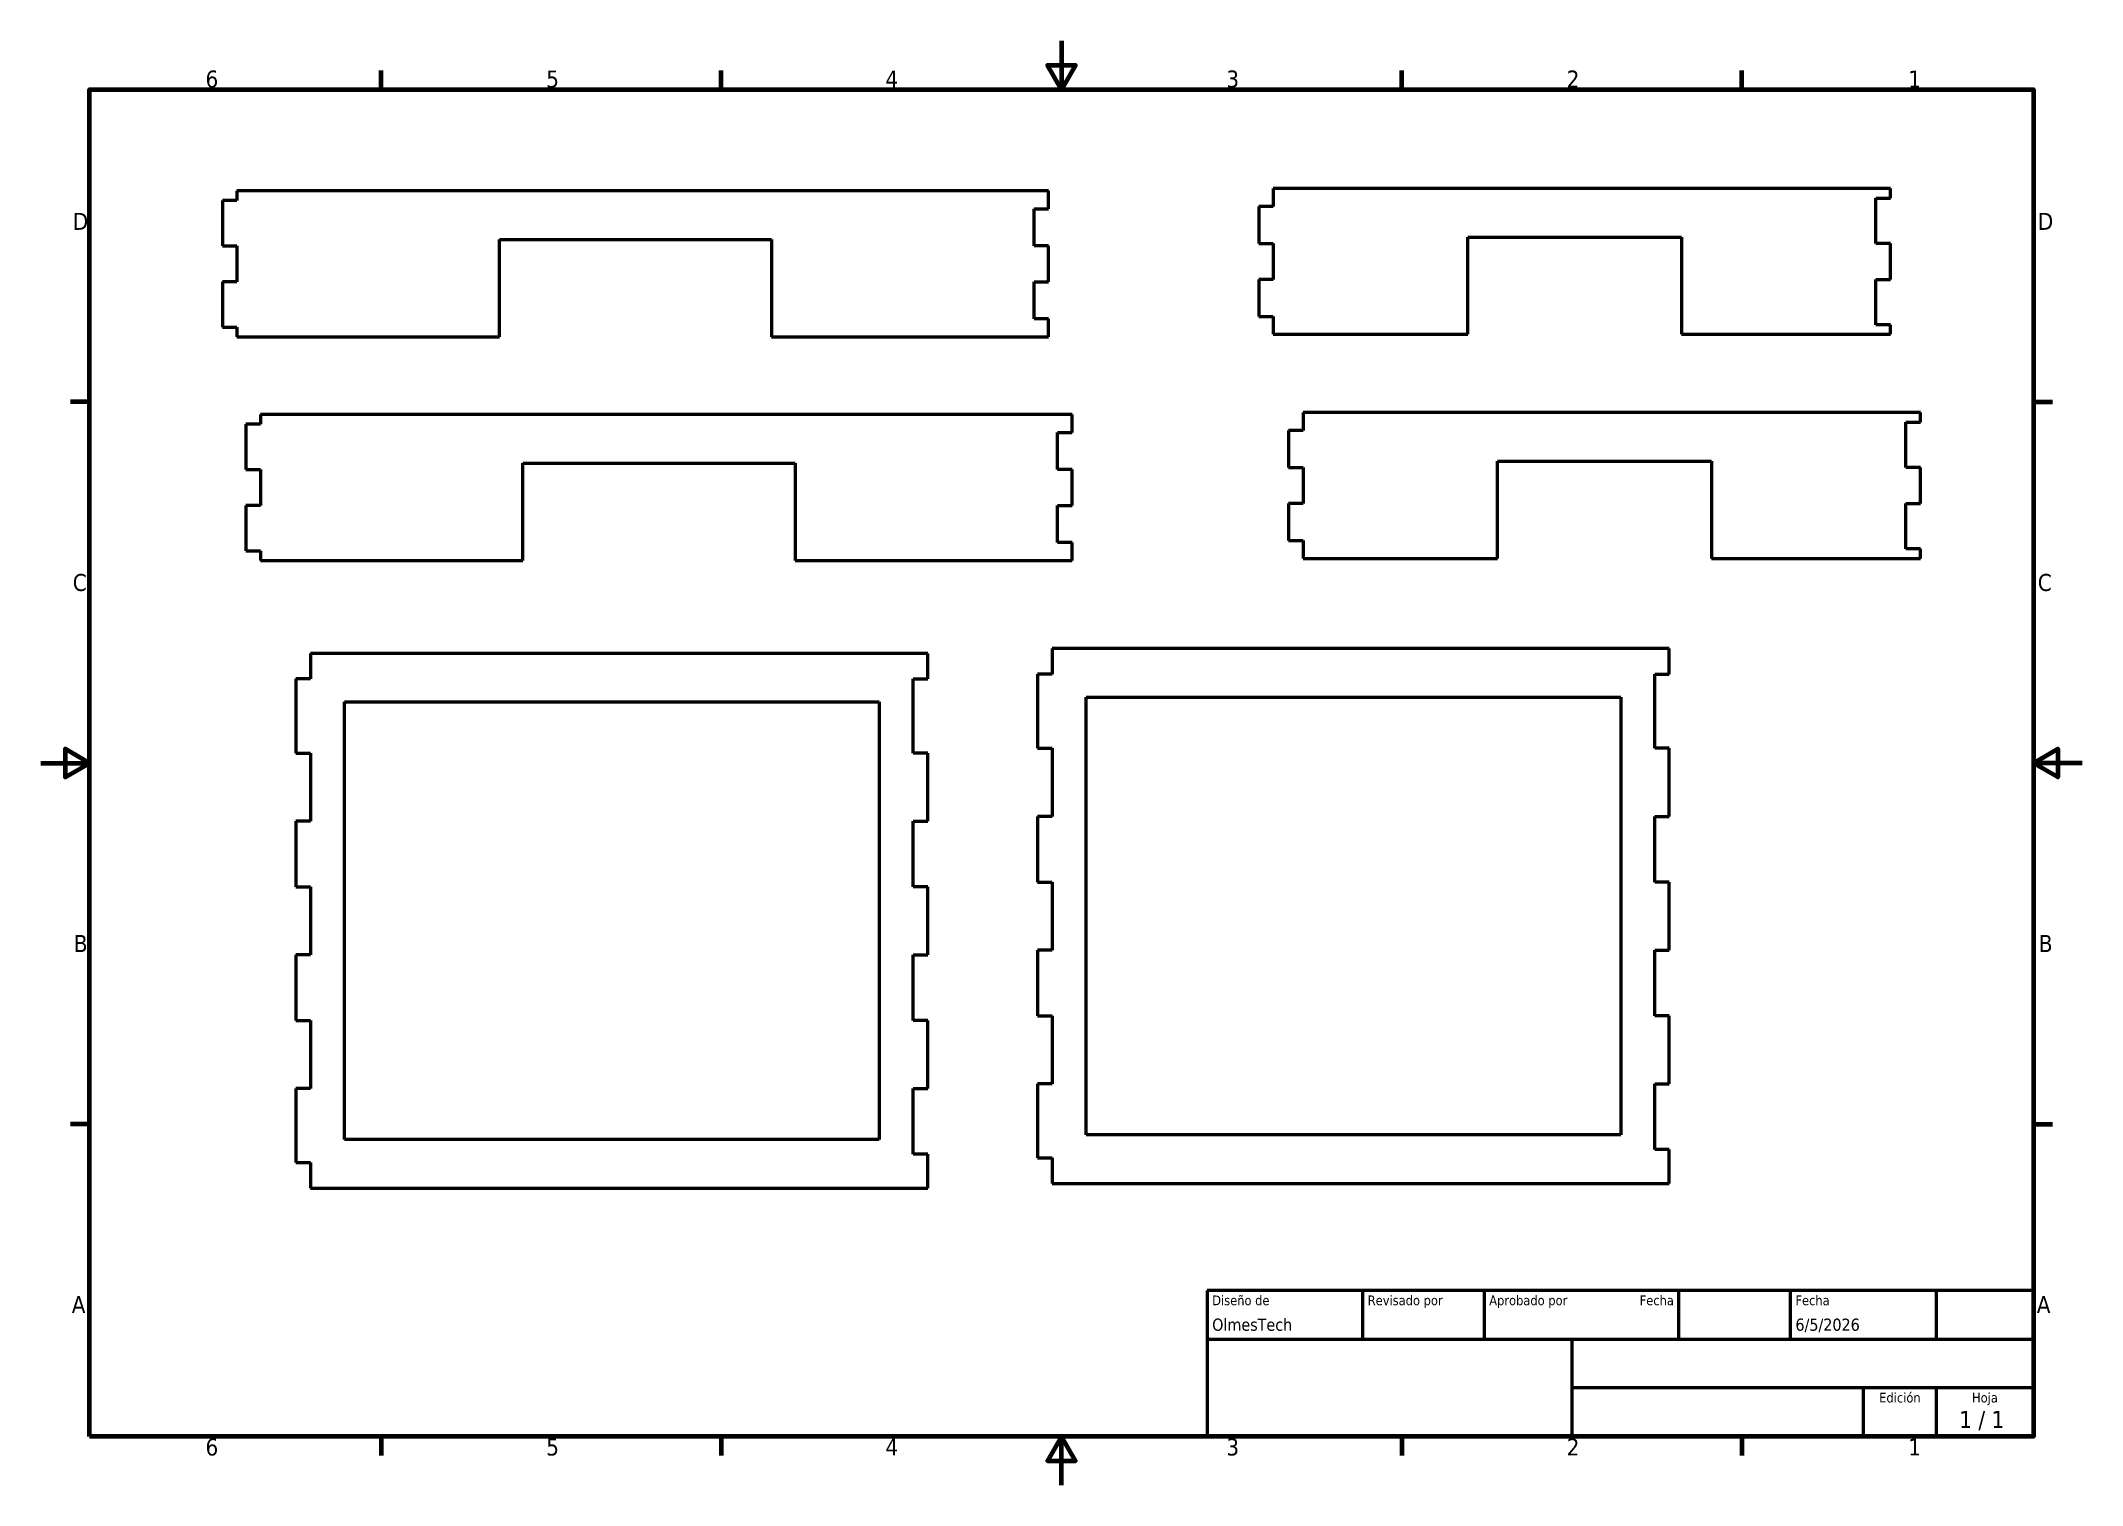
# Model space of a CAD drawing. Header units: millimetres. Extents: x 0 to 420, y 0 to 297.
import ezdxf
from ezdxf.enums import TextEntityAlignment as Align

# ---------------------------------------------------------------- set-up
doc = ezdxf.new("R2010")
doc.units = ezdxf.units.MM
for name, color, linetype, lineweight in [('Borde (ISO)', 7, 'Continuous', 70), ('Título (ISO)', 7, 'Continuous', 50), ('Visible (ISO)', 7, 'Continuous', 50)]:
    doc.layers.add(name, color=color, linetype=linetype, lineweight=lineweight)
doc.styles.add('Estilo de texto39', font='tahoma.ttf')
doc.styles.add('Estilo de texto41', font='tahoma.ttf')
doc.styles.add('Texto de nota (ISO)', font='tahoma.ttf')

# ---------------------------------------------------------------- blocks, each defined once
blk = doc.blocks.new('Marcos Marco por defecto')
at = {"layer": 'Borde (ISO)'}
for p, q in [((70, 287), (70, 290.9)), ((140, 287), (140, 290.9)), ((280, 287), (280, 290.9)), ((350, 287), (350, 290.9)), ((10, 222.75), (6.1, 222.75)), ((410, 222.75), (413.9, 222.75)), ((10, 74.25), (6.1, 74.25)), ((410, 74.25), (413.9, 74.25)), ((70, 10), (70, 6.1)), ((140, 10), (140, 6.1)), ((280, 10), (280, 6.1)), ((350, 10), (350, 6.1))]:
    blk.add_line(p, q, dxfattribs=at)
at = {"layer": 'Borde (ISO)', "flags": 128}
for points in [[(210, 297), (210, 287), (207.11, 292), (212.89, 292), (210, 287)], [(10, 10), (10, 287), (410, 287), (410, 10), (10, 10)], [(0, 148.5), (10, 148.5), (5, 151.39), (5, 145.61), (10, 148.5)], [(420, 148.5), (410, 148.5), (415, 151.39), (415, 145.61), (410, 148.5)], [(210, 0), (210, 10), (207.11, 5), (212.89, 5), (210, 10)]]:
    blk.add_lwpolyline(points, dxfattribs=at)
at = {"layer": 'Borde (ISO)', "char_height": 3.5, "attachment_point": 7, "style": 'Texto de nota (ISO)'}
for s, insert in [('6', (33.88, 287.33)), ('5', (103.98, 287.33)), ('4', (173.78, 287.4)), ('3', (243.91, 287.33)), ('2', (313.94, 287.4)), ('1', (384.21, 287.4)), ('D', (6.57, 258.13)), ('D', (410.87, 258.13)), ('C', (6.56, 183.81)), ('C', (410.86, 183.81)), ('B', (6.78, 109.63)), ('B', (411.08, 109.63)), ('A', (6.36, 35.38)), ('A', (410.66, 35.38)), ('6', (33.88, 6.03)), ('5', (103.98, 6.03)), ('4', (173.78, 6.1)), ('3', (243.91, 6.03)), ('2', (313.94, 6.1)), ('1', (384.21, 6.1))]:
    blk.add_mtext(s, dxfattribs=dict(at, insert=insert))
blk = doc.blocks.new('Cajetines ISO')
at = {"layer": 'Título (ISO)'}
for p, q in [((270.07, 130), (100.07, 130)), ((100.07, 130), (100.07, 100)), ((132.07, 120), (132.07, 130)), ((157.07, 120), (157.07, 130)), ((197.07, 120), (197.07, 130)), ((220.07, 120), (220.07, 130)), ((250.07, 120), (250.07, 130)), ((270.07, 100), (270.07, 130)), ((100.07, 120), (270.07, 120)), ((175.07, 120), (175.07, 100)), ((270.07, 110), (175.07, 110)), ((235.07, 100), (235.07, 110)), ((250.07, 100), (250.07, 110)), ((100.07, 100), (270.07, 100))]:
    blk.add_line(p, q, dxfattribs=at)
at = {"layer": 'Título (ISO)', "style": 'Estilo de texto41'}
for s, p in [('Diseño de', (101.07, 129)), ('Revisado por', (133.07, 129)), ('Aprobado por', (158.07, 129)), ('Fecha', (221.07, 129))]:
    blk.add_text(s, height=2, dxfattribs=at).set_placement(p, align=Align.TOP_LEFT)
blk.add_text('Fecha', height=2, dxfattribs=at).set_placement((196.07, 129), align=Align.TOP_RIGHT)
for s, p in [('Edición', (242.57, 109)), ('Hoja', (260.07, 109))]:
    blk.add_text(s, height=2, dxfattribs=at).set_placement(p, align=Align.TOP_CENTER)
at = {"layer": 'Título (ISO)', "style": 'Texto de nota (ISO)'}
blk.add_text('1 / 1 ', height=3.5, dxfattribs=at).set_placement((260.07, 103.5), align=Align.MIDDLE_CENTER)
at = {"layer": 'Título (ISO)', "style": 'Estilo de texto39'}
for tag, p in [('AUTOR', (101.07, 121)), ('COMPROBADO_POR', (133.07, 121)), ('APROBADO_POR_ING.', (158.07, 121)), ('FECHA_DE_CREACIÓN', (221.07, 121))]:
    blk.add_attdef(tag, text='', height=2.5, dxfattribs=at).set_placement(p, align=Align.BOTTOM_LEFT)
blk.add_attdef('FECHA_DE_APROBACIÓN_DE_ING.', text='', height=2.5, dxfattribs=at).set_placement((196.07, 121), align=Align.BOTTOM_RIGHT)
at = {"layer": 'Título (ISO)', "style": 'Texto de nota (ISO)'}
for tag, p in [('TÍTULO', (222.57, 115)), ('Nº_DE_REVISIÓN', (242.57, 103.5))]:
    blk.add_attdef(tag, text='', height=3.5, dxfattribs=at).set_placement(p, align=Align.MIDDLE_CENTER)
at = {"layer": 'Título (ISO)', "lineweight": 30, "flags": 104}
blk.add_attdef('EMPRESA', text='', height=3.5, dxfattribs=at).set_placement((137.41, 109.96), align=Align.MIDDLE_CENTER)
at = {"layer": 'Título (ISO)', "style": 'Texto de nota (ISO)'}
blk.add_attdef('Nº_DE_PIEZA', text='', height=3.5, dxfattribs=at).set_placement((176.07, 105), align=Align.MIDDLE_LEFT)

msp = doc.modelspace()

# ---------------------------------------------------------------- linework, layer by layer
at = {"layer": 'Visible (ISO)'}
for p, q in [((40.35, 266.16), (40.35, 264.2)), ((207.35, 266.16), (40.35, 266.16)), ((207.35, 262.46), (207.35, 266.16)), ((380.57, 266.65), (253.57, 266.65)), ((253.57, 266.65), (253.57, 262.95)), ((377.57, 264.68), (380.57, 264.68)), ((377.57, 255.35), (377.57, 264.68)), ((380.57, 264.68), (380.57, 266.65)), ((37.35, 264.2), (37.35, 254.86)), ((40.35, 264.2), (37.35, 264.2)), ((204.35, 262.46), (207.35, 262.46)), ((204.35, 254.86), (204.35, 262.46)), ((250.57, 262.95), (250.57, 255.35)), ((253.57, 262.95), (250.57, 262.95)), ((293.57, 256.65), (337.57, 256.65)), ((293.57, 236.65), (293.57, 256.65)), ((337.57, 256.65), (337.57, 236.65)), ((37.35, 254.86), (40.35, 254.86)), ((40.35, 254.86), (40.35, 247.46)), ((94.35, 256.16), (150.35, 256.16)), ((94.35, 236.16), (94.35, 256.16)), ((150.35, 256.16), (150.35, 236.16)), ((207.35, 254.86), (204.35, 254.86)), ((207.35, 247.46), (207.35, 254.86)), ((250.57, 255.35), (253.57, 255.35)), ((253.57, 255.35), (253.57, 247.95)), ((380.57, 255.35), (377.57, 255.35)), ((380.57, 247.95), (380.57, 255.35)), ((250.57, 247.95), (250.57, 240.35)), ((253.57, 247.95), (250.57, 247.95)), ((377.57, 247.95), (380.57, 247.95)), ((377.57, 238.62), (377.57, 247.95)), ((37.35, 247.46), (37.35, 238.13)), ((40.35, 247.46), (37.35, 247.46)), ((204.35, 247.46), (207.35, 247.46)), ((204.35, 239.86), (204.35, 247.46)), ((207.35, 239.86), (204.35, 239.86)), ((207.35, 236.16), (207.35, 239.86)), ((250.57, 240.35), (253.57, 240.35)), ((253.57, 240.35), (253.57, 236.65)), ((37.35, 238.13), (40.35, 238.13)), ((40.35, 238.13), (40.35, 236.16)), ((40.35, 236.16), (94.35, 236.16)), ((150.35, 236.16), (207.35, 236.16)), ((253.57, 236.65), (293.57, 236.65)), ((337.57, 236.65), (380.57, 236.65)), ((380.57, 238.62), (377.57, 238.62)), ((380.57, 236.65), (380.57, 238.62)), ((45.19, 220.16), (45.19, 218.19)), ((212.19, 220.16), (45.19, 220.16)), ((212.19, 216.46), (212.19, 220.16)), ((386.73, 220.56), (259.73, 220.56)), ((259.73, 220.56), (259.73, 216.86)), ((383.73, 218.59), (386.73, 218.59)), ((383.73, 209.26), (383.73, 218.59)), ((386.73, 218.59), (386.73, 220.56)), ((42.19, 218.19), (42.19, 208.86)), ((45.19, 218.19), (42.19, 218.19)), ((209.19, 216.46), (212.19, 216.46)), ((209.19, 208.86), (209.19, 216.46)), ((256.73, 216.86), (256.73, 209.26)), ((259.73, 216.86), (256.73, 216.86)), ((99.19, 210.16), (155.19, 210.16)), ((99.19, 190.16), (99.19, 210.16)), ((155.19, 210.16), (155.19, 190.16)), ((299.73, 210.56), (343.73, 210.56)), ((299.73, 190.56), (299.73, 210.56)), ((343.73, 210.56), (343.73, 190.56)), ((42.19, 208.86), (45.19, 208.86)), ((45.19, 208.86), (45.19, 201.46)), ((212.19, 208.86), (209.19, 208.86)), ((212.19, 201.46), (212.19, 208.86)), ((256.73, 209.26), (259.73, 209.26)), ((259.73, 209.26), (259.73, 201.86)), ((386.73, 209.26), (383.73, 209.26)), ((386.73, 201.86), (386.73, 209.26)), ((256.73, 201.86), (256.73, 194.26)), ((259.73, 201.86), (256.73, 201.86)), ((383.73, 201.86), (386.73, 201.86)), ((383.73, 192.53), (383.73, 201.86)), ((42.19, 201.46), (42.19, 192.13)), ((45.19, 201.46), (42.19, 201.46)), ((209.19, 201.46), (212.19, 201.46)), ((209.19, 193.86), (209.19, 201.46)), ((212.19, 193.86), (209.19, 193.86)), ((212.19, 190.16), (212.19, 193.86)), ((256.73, 194.26), (259.73, 194.26)), ((259.73, 194.26), (259.73, 190.56)), ((42.19, 192.13), (45.19, 192.13)), ((45.19, 192.13), (45.19, 190.16)), ((45.19, 190.16), (99.19, 190.16)), ((155.19, 190.16), (212.19, 190.16)), ((259.73, 190.56), (299.73, 190.56)), ((343.73, 190.56), (386.73, 190.56)), ((386.73, 192.53), (383.73, 192.53)), ((386.73, 190.56), (386.73, 192.53)), ((182.5, 171.05), (55.5, 171.05)), ((55.5, 171.05), (55.5, 165.79)), ((182.5, 165.79), (182.5, 171.05)), ((335.05, 172.02), (208.05, 172.02)), ((208.05, 172.02), (208.05, 166.75)), ((335.05, 166.75), (335.05, 172.02)), ((55.5, 165.79), (52.5, 165.79)), ((52.5, 165.79), (52.5, 150.55)), ((179.5, 150.55), (179.5, 165.79)), ((179.5, 165.79), (182.5, 165.79)), ((208.05, 166.75), (205.05, 166.75)), ((205.05, 166.75), (205.05, 151.52)), ((332.05, 151.52), (332.05, 166.75)), ((332.05, 166.75), (335.05, 166.75)), ((62.5, 71.05), (62.5, 161.05)), ((62.5, 161.05), (172.5, 161.05)), ((172.5, 161.05), (172.5, 71.05)), ((215.05, 72.02), (215.05, 162.02)), ((215.05, 162.02), (325.05, 162.02)), ((325.05, 162.02), (325.05, 72.02)), ((205.05, 151.52), (208.05, 151.52)), ((208.05, 151.52), (208.05, 137.52)), ((335.05, 151.52), (332.05, 151.52)), ((335.05, 137.52), (335.05, 151.52)), ((52.5, 150.55), (55.5, 150.55)), ((55.5, 150.55), (55.5, 136.55)), ((182.5, 150.55), (179.5, 150.55)), ((182.5, 136.55), (182.5, 150.55)), ((55.5, 136.55), (52.5, 136.55)), ((52.5, 136.55), (52.5, 123.05)), ((179.5, 123.05), (179.5, 136.55)), ((179.5, 136.55), (182.5, 136.55)), ((208.05, 137.52), (205.05, 137.52)), ((205.05, 137.52), (205.05, 124.02)), ((332.05, 124.02), (332.05, 137.52)), ((332.05, 137.52), (335.05, 137.52)), ((52.5, 123.05), (55.5, 123.05)), ((55.5, 123.05), (55.5, 109.05)), ((182.5, 123.05), (179.5, 123.05)), ((182.5, 109.05), (182.5, 123.05)), ((205.05, 124.02), (208.05, 124.02)), ((208.05, 124.02), (208.05, 110.02)), ((335.05, 124.02), (332.05, 124.02)), ((335.05, 110.02), (335.05, 124.02)), ((208.05, 110.02), (205.05, 110.02)), ((205.05, 110.02), (205.05, 96.52)), ((332.05, 96.52), (332.05, 110.02)), ((332.05, 110.02), (335.05, 110.02)), ((55.5, 109.05), (52.5, 109.05)), ((52.5, 109.05), (52.5, 95.55)), ((179.5, 95.55), (179.5, 109.05)), ((179.5, 109.05), (182.5, 109.05)), ((52.5, 95.55), (55.5, 95.55)), ((55.5, 95.55), (55.5, 81.55)), ((182.5, 95.55), (179.5, 95.55)), ((182.5, 81.55), (182.5, 95.55)), ((205.05, 96.52), (208.05, 96.52)), ((208.05, 96.52), (208.05, 82.52)), ((335.05, 96.52), (332.05, 96.52)), ((335.05, 82.52), (335.05, 96.52)), ((55.5, 81.55), (52.5, 81.55)), ((52.5, 81.55), (52.5, 66.32)), ((179.5, 68.05), (179.5, 81.55)), ((179.5, 81.55), (182.5, 81.55)), ((208.05, 82.52), (205.05, 82.52)), ((205.05, 82.52), (205.05, 67.29)), ((332.05, 69.02), (332.05, 82.52)), ((332.05, 82.52), (335.05, 82.52)), ((325.05, 72.02), (215.05, 72.02)), ((172.5, 71.05), (62.5, 71.05)), ((182.5, 68.05), (179.5, 68.05)), ((182.5, 61.05), (182.5, 68.05)), ((205.05, 67.29), (208.05, 67.29)), ((208.05, 67.29), (208.05, 62.02)), ((335.05, 69.02), (332.05, 69.02)), ((335.05, 62.02), (335.05, 69.02)), ((52.5, 66.32), (55.5, 66.32)), ((55.5, 66.32), (55.5, 61.05)), ((55.5, 61.05), (182.5, 61.05)), ((208.05, 62.02), (335.05, 62.02))]:
    msp.add_line(p, q, dxfattribs=at)

# ---------------------------------------------------------------- block references
msp.add_blockref('Marcos Marco por defecto', (0, 0))
msp.add_blockref('Cajetines ISO', (139.93, -90)).add_auto_attribs({'AUTOR': 'OlmesTech', 'FECHA_DE_CREACIÓN': '6/5/2026'})

doc.saveas('drawing.dxf')
